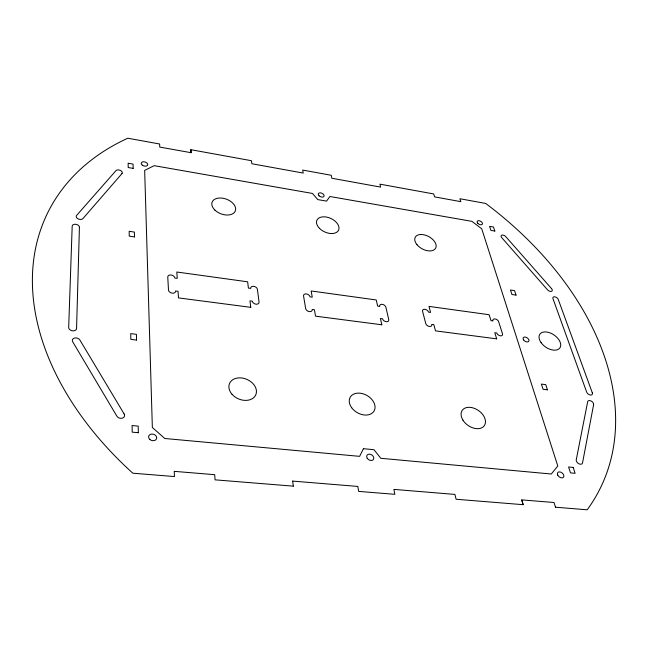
<?xml version="1.0" encoding="UTF-8"?>
<svg xmlns="http://www.w3.org/2000/svg" width="648" height="648" viewBox="0 0 648 648"><rect width="100%" height="100%" fill="white"/><g stroke="black" fill="none" stroke-linecap="round" stroke-linejoin="round"><path stroke-width="0.97" d="M555.498 507.206L587.185 509.806A308.691 210.908 26.7 0 0 485.66 203.432L459.926 198.742L460.825 201.65L434.565 196.879L433.723 193.946L379.922 184.154L380.635 187.102L331.825 178.249L331.225 175.276L302.697 170.076L303.215 173.065L251.853 163.75L251.465 160.712L190.82 149.688L191.047 152.693L159.756 147.08L159.619 143.994L127.81 138.227A308.691 210.908 26.7 0 0 132.816 473.202L174.466 476.555L174.231 471.347L214.699 474.692L215.071 479.844L293.317 486.154M292.661 481.091L357.834 486.437L358.7 491.403L394.851 494.319L393.871 489.394L454.928 494.416L456.103 499.252L523.139 504.687L521.77 499.94M555.514 507.254L554.04 502.5L521.762 499.892L523.122 504.638M292.669 481.1L293.309 486.138M190.82 149.688L191.047 152.726M79.421 227.31L76.569 328.406A3.985 2.876 12.7 0 1 72.535 330.828A3.985 2.876 12.7 0 1 68.688 327.442L72.187 226.201A3.677 2.414 14 0 1 75.881 224.313A3.677 2.414 14 0 1 79.421 227.31M593.609 404.668L582.536 462.883A3.621 2.341 38.9 0 1 578.915 463.79A3.621 2.341 38.9 0 1 576.258 459.764L587.671 401.72A3.402 2.098 36.9 0 1 591.065 400.999A3.402 2.098 36.9 0 1 593.609 404.668M363.439 448.7L359.608 456.346L164.77 438.494L152.353 427.486L144.666 170.367L154.192 165.669L312.441 193.444L317.812 199.6L326.568 201.123L329.889 196.498L471.914 221.357L481.731 228.785L557.79 465.977L551.302 474.02L380.797 458.29L373.977 449.696L363.439 448.7M121.946 173.632L82.952 218.554A3.645 2.373 14.3 0 1 78.125 218.886A3.645 2.373 14.3 0 1 76.618 215.411L115.96 170.659A3.426 2.122 16.3 0 1 120.423 170.448A3.426 2.122 16.3 0 1 121.946 173.632M138.332 432.718L132.2 432.151L132.103 425.542L138.202 426.125L138.332 432.718M573.172 467.419L568.563 466.981L570.499 472.87L575.124 473.315L573.172 467.419M136.526 340.062L130.815 339.366L130.726 333.631L136.42 334.328L136.526 340.062M547.463 389.837L543.089 389.31L541.38 384.094L545.738 384.629L547.463 389.837M496.684 338.855L435.497 330.869L433.844 324.656L431.779 324.381A3.329 2.155 30.2 0 1 429.422 326.462A3.329 2.155 30.2 0 1 425.768 323.587L422.577 311.324A3.297 2.114 29.8 0 1 424.926 309.307A3.297 2.114 29.8 0 1 428.539 312.142L430.588 312.417L428.984 306.391L489.135 314.726L490.998 320.671L492.958 320.938A3.24 2.009 32.1 0 1 495.048 318.946A3.24 2.009 32.1 0 1 498.644 321.716L502.475 333.752A3.272 2.041 32.6 0 1 500.386 335.81A3.272 2.041 32.6 0 1 496.749 332.999L494.772 332.732L496.684 338.855M250.76 307.33L178.475 297.902L178.054 291.325L175.616 291.001A3.661 2.527 18.3 0 1 172.214 293.155A3.661 2.527 18.3 0 1 168.496 290.061L167.767 277.093A3.621 2.47 18.3 0 1 171.137 275.011A3.621 2.47 18.3 0 1 174.814 278.049L177.228 278.381L176.815 272.006L247.641 281.807L248.411 288.093L250.719 288.409A3.499 2.365 22.4 0 1 253.741 286.343A3.499 2.365 22.4 0 1 257.402 289.316L259.046 302.049A3.532 2.422 22.6 0 1 256.001 304.179A3.532 2.422 22.6 0 1 252.299 301.158L249.966 300.85L250.76 307.33M381.826 324.786L315.527 316.159L314.426 309.76L312.19 309.469A3.467 2.341 25.2 0 1 309.355 311.591A3.467 2.341 25.2 0 1 305.662 308.602L303.564 295.99A3.426 2.3 24.9 0 1 306.374 293.941A3.426 2.3 24.9 0 1 310.028 296.873L312.239 297.173L311.17 290.976L376.245 299.967L377.614 306.083L379.736 306.374A3.345 2.187 28.1 0 1 382.247 304.341A3.345 2.187 28.1 0 1 385.884 307.209L388.743 319.594A3.378 2.228 28.5 0 1 386.216 321.692A3.378 2.228 28.5 0 1 382.547 318.776L380.408 318.492L381.826 324.786M134.484 236.933L129.227 236.131L129.195 231.296L134.387 232.097L134.484 236.933M516.043 295.115L511.944 294.492L510.47 289.996L514.553 290.628L516.043 295.115M133.148 168.391L128.207 167.532L128.142 163.247L133.067 164.106L133.148 168.391M494.821 231.069L490.909 230.388L489.58 226.355L493.484 227.043L494.821 231.069M551.545 288.603L505.788 236.642A2.957 1.693 30.3 0 0 501.998 235.127A2.957 1.693 30.3 0 0 501.746 237.662L547.536 289.826A3.062 1.782 32.6 0 0 551.432 291.365A3.062 1.782 32.6 0 0 551.545 288.603M124.133 413.951L79.874 339.981A4.018 2.924 12.7 0 0 74.593 338.037A4.018 2.924 12.7 0 0 72.698 341.78L116.859 416.146A4.131 3.208 15 0 0 122.342 418.138A4.131 3.208 15 0 0 124.133 413.951M592.304 392.785L558.26 299.449A3.086 1.806 33 0 0 554.81 296.825A3.086 1.806 33 0 0 552.963 298.639L586.667 392.105A3.362 2.066 36.5 0 0 590.417 395.029A3.362 2.066 36.5 0 0 592.304 392.785M523.608 339.933A3.256 2.009 33.4 0 0 528.679 341.383A3.256 2.009 33.4 0 0 525.771 337.187A3.256 2.009 33.4 0 0 523.608 339.933M142.341 165.167A3.345 2.049 17.3 0 0 147.663 164.981A3.345 2.049 17.3 0 0 143.419 161.781A3.345 2.049 17.3 0 0 142.341 165.167M462.939 420.147A13.438 9.104 34.7 0 0 484.064 426.003A13.438 9.104 34.7 0 0 472.854 407.851A13.438 9.104 34.7 0 0 462.939 420.147M351.678 407.738A13.786 9.874 30 0 0 373.937 411.229A13.786 9.874 30 0 0 360.839 393.296A13.786 9.874 30 0 0 351.678 407.738M232.025 394.284A14.305 10.627 23.2 0 0 255.596 395.231A14.305 10.627 23.2 0 0 240.392 377.865A14.305 10.627 23.2 0 0 232.025 394.284M417.037 244.758A11.559 6.958 28.2 0 0 435.391 248.581A11.559 6.958 28.2 0 0 423.914 234.795A11.559 6.958 28.2 0 0 417.037 244.758M319.448 228.315A11.931 7.403 24.7 0 0 338.499 230.332A11.931 7.403 24.7 0 0 325.28 216.894A11.931 7.403 24.7 0 0 319.448 228.315M214.966 210.171A12.409 7.825 20.5 0 0 235.143 211.345A12.409 7.825 20.5 0 0 221.073 198.021A12.409 7.825 20.5 0 0 214.966 210.171M367.222 458.274A3.839 2.843 32.4 0 0 373.418 459.464A3.839 2.843 32.4 0 0 370.065 454.24A3.839 2.843 32.4 0 0 367.222 458.274M319.043 195.761A3.102 1.871 24.1 0 0 323.992 196.295A3.102 1.871 24.1 0 0 320.517 192.877A3.102 1.871 24.1 0 0 319.043 195.761M541.12 342.703A12.134 7.363 34.1 0 0 559.823 347.992A12.134 7.363 34.1 0 0 548.71 332.44A12.134 7.363 34.1 0 0 541.12 342.703M149.785 439.417A4.123 3.256 17.4 0 0 156.565 438.672A4.123 3.256 17.4 0 0 151.583 434.071A4.123 3.256 17.4 0 0 149.785 439.417M477.762 223.252A2.94 1.685 29.4 0 0 482.339 224.208A2.94 1.685 29.4 0 0 479.261 220.757A2.94 1.685 29.4 0 0 477.762 223.252M557.774 475.178A3.686 2.438 39.1 0 0 563.404 477.325A3.686 2.438 39.1 0 0 560.747 472.157A3.686 2.438 39.1 0 0 557.774 475.178"/></g></svg>
